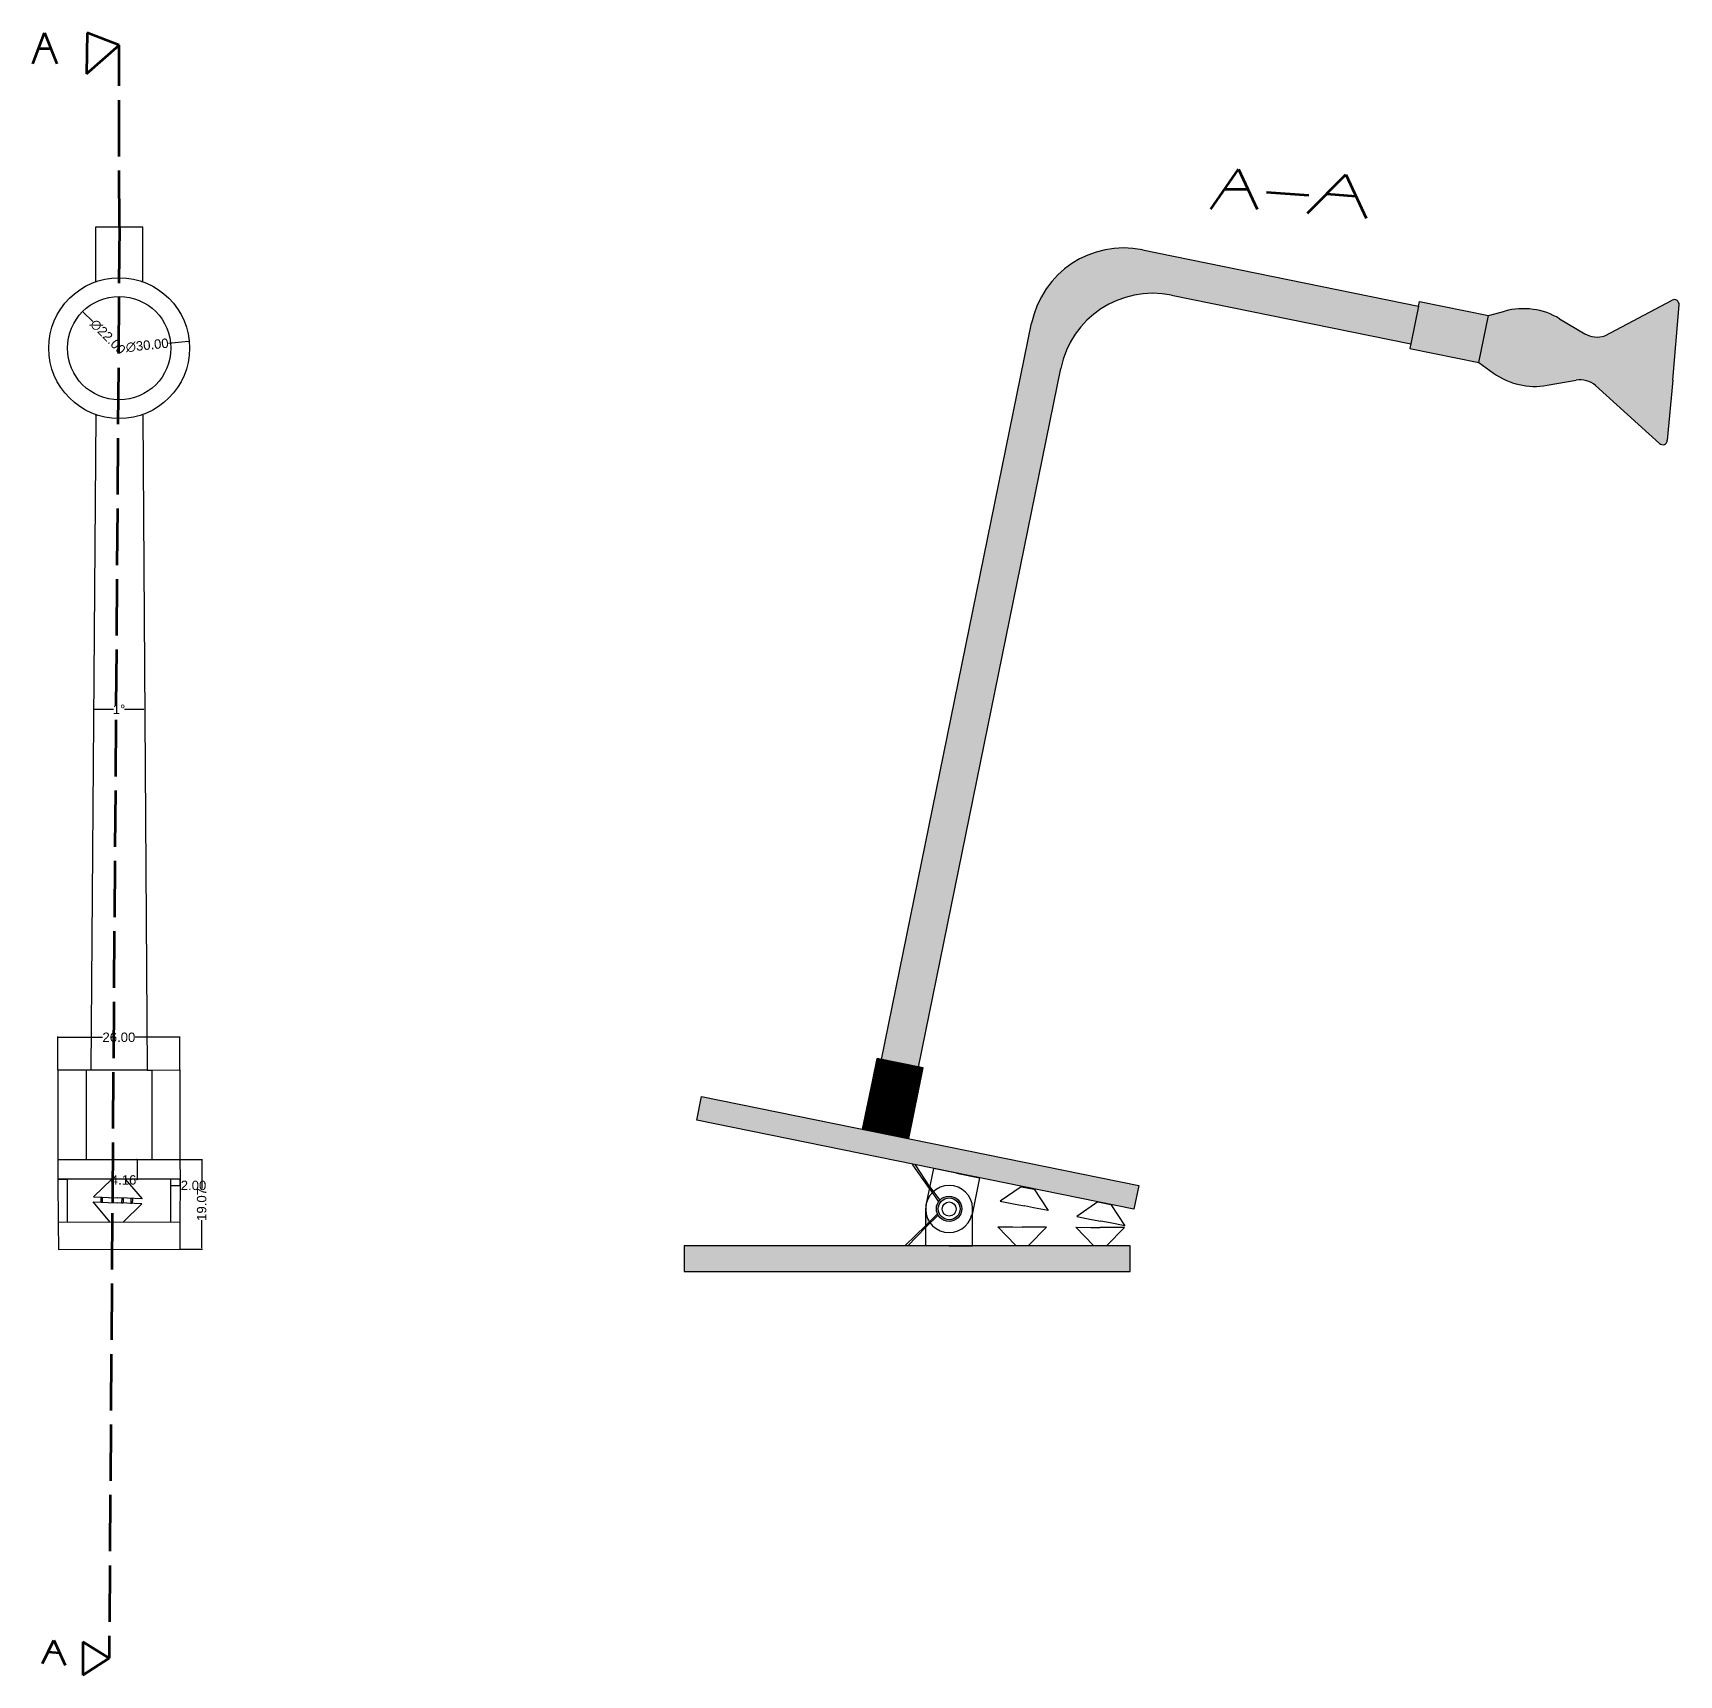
# Model space of a CAD drawing. Header units: inches. Extents: x 53 to 763, y -19 to 330.
# Drawn here: x 412.5 to 762.9, y -19.3 to 330.3 of the extents above; entities that cross this region are included whole.
import ezdxf

# ---------------------------------------------------------------- set-up
doc = ezdxf.new("R2010")
doc.units = ezdxf.units.IN
doc.header["$MEASUREMENT"] = 0
doc.linetypes.add('ACAD_ISO02W100', pattern=[15, 12, -3])
for name, color, linetype in [('capa1', 2, 'Continuous'), ('cositas de metal', 3, 'Continuous'), ('cotas', 6, 'Continuous'), ('ventosas', 1, 'Continuous')]:
    doc.layers.add(name, color=color, linetype=linetype)
doc.layers.add('corte', color=4, linetype='ACAD_ISO02W100', lineweight=53)
doc.styles.get("Standard").update_dxf_attribs({"font": 'Arial.ttf'})
doc.dimstyles.new('cotaas', dxfattribs={"dimtxt": 2, "dimasz": 0.18, "dimexe": 0.18, "dimexo": 0.0625, "dimgap": 0.09, "dimtad": 0, "dimtoh": 1, "dimzin": 0, "dimdsep": 46, "dimtxsty": 'Standard', "dimcen": 0.095, "dimadec": 0, "dimazin": 0, "dimtfac": 1, "dimtofl": 0, "dimtmove": 0, "dimatfit": 3, "dimfxl": 1, "dimtolj": 1, "dimtzin": 0, "dimarcsym": 0})

# ---------------------------------------------------------------- blocks, each defined once
blk = doc.blocks.new('*D35')
at = {"layer": 'cotas', "color": 0, "lineweight": -2, "transparency": 16777216}
blk.add_line((425.21, 268.83), (423.19, 270.86), dxfattribs=at)
at = {"layer": 'cotas', "color": 0, "transparency": 16777216}
blk.add_solid([(423.21, 270.88), (423.17, 270.84), (423.07, 270.99)], dxfattribs=at)
at = {"layer": 'Defpoints', "color": 0, "transparency": 16777216}
for p in [(423.07, 270.99), (438.58, 255.39)]:
    blk.add_point(p, dxfattribs=at)
at = {"layer": 'cotas', "color": 0, "transparency": 16777216, "insert": (428.42, 265.6), "char_height": 2, "attachment_point": 5, "rotation": 314.8586}
blk.add_mtext('\\A1;∅22.00', dxfattribs=at)
blk = doc.blocks.new('*D36')
at = {"layer": 'cotas', "color": 0, "lineweight": -2, "transparency": 16777216}
blk.add_line((441.31, 264.23), (445.57, 264.65), dxfattribs=at)
at = {"layer": 'cotas', "color": 0, "transparency": 16777216}
blk.add_solid([(445.57, 264.68), (445.58, 264.62), (445.75, 264.67)], dxfattribs=at)
at = {"layer": 'Defpoints', "color": 0, "transparency": 16777216}
for p in [(445.75, 264.67), (415.9, 261.71)]:
    blk.add_point(p, dxfattribs=at)
at = {"layer": 'cotas', "color": 0, "transparency": 16777216, "insert": (436.79, 263.78), "char_height": 2, "attachment_point": 5, "rotation": 5.6471}
blk.add_mtext('\\A1;∅30.00', dxfattribs=at)
blk = doc.blocks.new('*D37')
at = {"layer": 'cotas', "color": 0, "lineweight": -2, "transparency": 16777216}
for start, end in [(269.57272, 269.88098), (270.05902, 270.36728)]:
    blk.add_arc((431.2, 946.21), 759.92, start, end, dxfattribs=at)
at = {"layer": 'cotas', "color": 0, "transparency": 16777216}
for points in [[(425.53, 186.28), (425.53, 186.34), (425.35, 186.31)], [(436.07, 186.34), (436.07, 186.28), (436.25, 186.31)]]:
    blk.add_solid(points, dxfattribs=at)
at = {"layer": 'Defpoints', "color": 0, "transparency": 16777216}
for p in [(425.83, 248.94), (435.83, 248.94), (428.99, 186.29), (424.76, 109.47), (436.76, 109.48)]:
    blk.add_point(p, dxfattribs=at)
at = {"layer": 'cotas', "color": 0, "transparency": 16777216, "insert": (430.8, 186.29), "char_height": 2, "attachment_point": 5, "rotation": 359.97}
blk.add_mtext('\\A1;1°', dxfattribs=at)
blk = doc.blocks.new('*D38')
at = {"layer": 'cotas', "color": 0, "lineweight": -2, "transparency": 16777216}
for p, q in [((417.76, 109.54), (417.76, 116.63)), ((417.94, 116.45), (427.28, 116.45)), ((443.58, 116.45), (434.24, 116.45)), ((443.76, 109.54), (443.76, 116.63))]:
    blk.add_line(p, q, dxfattribs=at)
at = {"layer": 'cotas', "color": 0, "transparency": 16777216}
for points in [[(417.94, 116.48), (417.94, 116.42), (417.76, 116.45)], [(443.58, 116.48), (443.58, 116.42), (443.76, 116.45)]]:
    blk.add_solid(points, dxfattribs=at)
at = {"layer": 'Defpoints', "color": 0, "transparency": 16777216}
for p in [(443.76, 116.45), (417.76, 109.47), (443.76, 109.47)]:
    blk.add_point(p, dxfattribs=at)
at = {"layer": 'cotas', "color": 0, "transparency": 16777216, "insert": (430.76, 116.45), "char_height": 2, "attachment_point": 5}
blk.add_mtext('\\A1;26.00', dxfattribs=at)
blk = doc.blocks.new('*D39')
at = {"layer": 'cotas', "color": 0, "lineweight": -2, "transparency": 16777216}
for p, q in [((434.6, 90.41), (434.48, 90.41)), ((434.66, 90.23), (434.66, 86.43)), ((434.6, 86.25), (434.48, 86.25)), ((434.66, 86.07), (434.48, 86.07)), ((434.66, 86.25), (434.66, 86.07))]:
    blk.add_line(p, q, dxfattribs=at)
at = {"layer": 'cotas', "color": 0, "transparency": 16777216}
for points in [[(434.63, 90.23), (434.69, 90.23), (434.66, 90.41)], [(434.63, 86.43), (434.69, 86.43), (434.66, 86.25)]]:
    blk.add_solid(points, dxfattribs=at)
at = {"layer": 'Defpoints', "color": 0, "transparency": 16777216}
for p in [(434.66, 90.41), (434.66, 86.25), (434.66, 86.25)]:
    blk.add_point(p, dxfattribs=at)
at = {"layer": 'cotas', "color": 0, "transparency": 16777216, "insert": (431.76, 86.07), "char_height": 2, "attachment_point": 5}
blk.add_mtext('\\A1;4.16', dxfattribs=at)
blk = doc.blocks.new('*D40')
at = {"layer": 'cotas', "color": 0, "lineweight": -2, "transparency": 16777216}
for p, q in [((441.77, 86.19), (441.77, 84.73)), ((441.95, 84.91), (443.59, 84.91)), ((443.77, 86.19), (443.77, 84.73)), ((443.77, 84.91), (443.95, 84.91))]:
    blk.add_line(p, q, dxfattribs=at)
at = {"layer": 'cotas', "color": 0, "transparency": 16777216}
for points in [[(441.95, 84.94), (441.95, 84.88), (441.77, 84.91)], [(443.59, 84.94), (443.59, 84.88), (443.77, 84.91)]]:
    blk.add_solid(points, dxfattribs=at)
at = {"layer": 'Defpoints', "color": 0, "transparency": 16777216}
for p in [(441.77, 86.25), (443.77, 86.25), (443.77, 84.91)]:
    blk.add_point(p, dxfattribs=at)
at = {"layer": 'cotas', "color": 0, "transparency": 16777216, "insert": (446.65, 84.91), "char_height": 2, "attachment_point": 5}
blk.add_mtext('\\A1;2.00', dxfattribs=at)
blk = doc.blocks.new('*D41')
at = {"layer": 'cotas', "color": 0, "lineweight": -2, "transparency": 16777216}
for p, q in [((443.82, 90.41), (448.57, 90.41)), ((448.39, 90.23), (448.39, 84.24)), ((448.39, 71.52), (448.39, 77.5)), ((443.82, 71.34), (448.57, 71.34))]:
    blk.add_line(p, q, dxfattribs=at)
at = {"layer": 'cotas', "color": 0, "transparency": 16777216}
for points in [[(448.36, 90.23), (448.42, 90.23), (448.39, 90.41)], [(448.36, 71.52), (448.42, 71.52), (448.39, 71.34)]]:
    blk.add_solid(points, dxfattribs=at)
at = {"layer": 'Defpoints', "color": 0, "transparency": 16777216}
for p in [(443.76, 90.41), (443.76, 71.34), (448.39, 71.34)]:
    blk.add_point(p, dxfattribs=at)
at = {"layer": 'cotas', "color": 0, "transparency": 16777216, "insert": (448.39, 80.87), "char_height": 2, "attachment_point": 5, "rotation": 90}
blk.add_mtext('\\A1;19.07', dxfattribs=at)

msp = doc.modelspace()

# ---------------------------------------------------------------- hatches: boundary and pattern name
at = {"layer": 'capa1'}
h = msp.add_hatch(dxfattribs=at)
h.set_pattern_fill('ANSI35', color=256, angle=45)
h.paths.add_polyline_path([(762.944, 272.482, 0.5783415), (761.479, 273.409), (747.128, 265.846, -0.2260918), (742.846, 266.256), (737.512, 269.456, 0.204339), (725.854, 271.066), (722.378, 270.119), (720.341, 260.118), (723.455, 257.876, 0.2023667), (734.826, 255.277), (741.018, 256.369, -0.2260918), (745.164, 255.221), (758.765, 242.885, 0.6345614), (760.435, 243.581), (761.638, 256.368)])
h.paths.add_polyline_path([(722.378, 270.119), (707.679, 273.113), (707.48, 272.133), (705.841, 264.089), (705.642, 263.109), (720.34, 260.115)])
h.paths.add_polyline_path([(648.687, 284.108, 0.4142136), (625.098, 268.502), (593.165, 111.721), (600.998, 110.125), (631.293, 258.862, -0.4142136), (654.882, 274.468), (705.841, 264.089), (707.48, 272.133)])
h.paths.add_polyline_path([(601.984, 109.925), (592.185, 111.92), (591.187, 107.021), (589.12, 96.871), (598.918, 94.875)])
h.paths.add_polyline_path([(554.824, 103.856), (553.795, 98.804), (646.884, 79.844), (647.913, 84.896)])
h.paths.add_polyline_path([(646.101, 72.081), (551.101, 72.081), (551.101, 66.566), (646.101, 66.566)])
h = msp.add_hatch(dxfattribs=at)
h.set_pattern_fill('ANSI35', color=256, angle=45)
h.paths.add_polyline_path([(762.944, 272.482, 0.5783415), (761.479, 273.409), (747.128, 265.846, -0.2260918), (742.846, 266.256), (737.512, 269.456, 0.204339), (725.854, 271.066), (722.378, 270.119), (720.341, 260.118), (723.455, 257.876, 0.2023667), (734.826, 255.277), (741.018, 256.369, -0.2260918), (745.164, 255.221), (758.765, 242.885, 0.6345614), (760.435, 243.581), (761.638, 256.368)])
h.paths.add_polyline_path([(722.378, 270.119), (707.679, 273.113), (707.48, 272.133), (705.841, 264.089), (705.642, 263.109), (720.34, 260.115)])
h.paths.add_polyline_path([(707.48, 272.133), (648.687, 284.108, 0.4142136), (625.098, 268.502), (593.165, 111.721), (600.998, 110.125), (631.293, 258.862, -0.4142136), (654.882, 274.468), (705.841, 264.089)])
h.paths.add_polyline_path([(601.984, 109.925), (592.185, 111.92), (591.187, 107.021), (589.12, 96.871), (598.918, 94.875)])
h.paths.add_polyline_path([(554.824, 103.856), (553.795, 98.804), (646.884, 79.844), (647.913, 84.896)], flags=17)
h.paths.add_polyline_path([(646.101, 72.081), (551.101, 72.081), (551.101, 66.566), (646.101, 66.566)])
h.paths.add_polyline_path([(602.538, 79.697, -0.0191759), (602.538, 80.081), (602.538, 79.697, 0.13372), (603.326, 77.188), (605.037, 78.876, -0.1020725), (604.817, 79.943, -1), (610.212, 79.943, -0.7650225), (605.186, 78.581), (602.538, 76.007)])
h.paths.add_polyline_path([(609.873, 79.915, -1), (605.224, 79.915, -1)], flags=16)
h.paths.add_polyline_path([(606.038, 79.889, -1), (609.038, 79.889, -1)], flags=0)
h.paths.add_polyline_path([(554.824, 103.856), (553.795, 98.804), (599.752, 89.443), (646.884, 79.844), (647.913, 84.896)], flags=17)
h = msp.add_hatch(dxfattribs=at)
h.set_pattern_fill('ANSI35', color=256, scale=12, angle=45)
h.paths.add_polyline_path([(554.824, 103.856), (553.795, 98.804), (646.884, 79.844), (647.913, 84.896)])
h.paths.add_polyline_path([(601.984, 109.925), (592.185, 111.92), (591.187, 107.021), (589.12, 96.871), (598.918, 94.875)])
h.paths.add_polyline_path([(631.293, 258.862, -0.4142136), (654.882, 274.468), (705.841, 264.089), (707.48, 272.133), (648.687, 284.108, 0.4142136), (625.098, 268.502), (593.165, 111.721), (600.998, 110.125)])
h.paths.add_polyline_path([(762.944, 272.482, 0.5783415), (761.479, 273.409), (747.128, 265.846, -0.2260918), (742.846, 266.256), (737.512, 269.456, 0.204339), (725.854, 271.066), (722.378, 270.119), (720.341, 260.118), (723.455, 257.876, 0.2023667), (734.826, 255.277), (741.018, 256.369, -0.2260918), (745.164, 255.221), (758.765, 242.885, 0.6345614), (760.435, 243.581), (761.638, 256.368)])
h.paths.add_polyline_path([(722.378, 270.119), (707.679, 273.113), (707.48, 272.133), (705.841, 264.089), (705.642, 263.109), (720.34, 260.115)])
h.paths.add_polyline_path([(646.101, 72.081), (551.101, 72.081), (551.101, 66.566), (646.101, 66.566)])
h = msp.add_hatch(dxfattribs=at)
h.set_pattern_fill('ANSI35', color=256)
h.paths.add_polyline_path([(592.185, 111.92), (601.984, 109.925), (598.918, 94.875), (589.12, 96.871), (591.187, 107.021)])

# ---------------------------------------------------------------- linework, layer by layer
for p, q in [((425.853, 277.343), (425.861, 289.017)), ((425.861, 289.017), (435.86, 289.011)), ((435.853, 277.322), (435.86, 289.011)), ((648.687, 284.108), (707.48, 272.133)), ((648.687, 284.108), (707.48, 272.133)), ((654.882, 274.468), (705.841, 264.089)), ((747.128, 265.846), (761.479, 273.409)), ((707.48, 272.133), (705.841, 264.089)), ((707.48, 272.133), (707.679, 273.113)), ((707.679, 273.113), (722.378, 270.119)), ((720.34, 260.115), (722.378, 270.119)), ((722.378, 270.119), (725.854, 271.066)), ((761.638, 256.368), (762.938, 272.404)), ((593.165, 111.721), (625.098, 268.502)), ((737.512, 269.456), (742.846, 266.256)), ((705.841, 264.089), (705.642, 263.109)), ((705.642, 263.109), (720.34, 260.115)), ((720.341, 260.118), (723.455, 257.876)), ((600.998, 110.125), (631.293, 258.862)), ((734.826, 255.277), (741.018, 256.369)), ((761.638, 256.368), (760.435, 243.581)), ((745.164, 255.221), (758.765, 242.885)), ((425.835, 248.942), (424.761, 109.474)), ((425.835, 248.942), (425.835, 249.044)), ((425.835, 248.993), (425.835, 249.044)), ((435.835, 248.942), (435.834, 249.052)), ((435.835, 248.942), (435.835, 249.052)), ((435.835, 248.942), (436.762, 109.477)), ((424.761, 109.474), (417.761, 109.474)), ((417.761, 109.474), (417.761, 90.406)), ((423.761, 109.474), (423.761, 90.406)), ((436.762, 109.477), (424.761, 109.477)), ((424.761, 109.474), (424.761, 109.474)), ((436.762, 109.477), (443.761, 109.518)), ((436.762, 109.477), (437.761, 109.483)), ((436.762, 109.477), (436.762, 109.477)), ((437.761, 109.483), (437.761, 90.406)), ((443.761, 109.518), (443.761, 90.406)), ((591.187, 107.021), (592.185, 111.92)), ((592.185, 111.92), (601.984, 109.925)), ((592.185, 111.92), (593.165, 111.721)), ((598.918, 94.875), (601.984, 109.925)), ((601.984, 109.925), (601.004, 110.124)), ((589.12, 96.871), (591.187, 107.021)), ((598.918, 94.875), (589.12, 96.871)), ((417.761, 90.406), (443.761, 90.406)), ((417.761, 90.406), (417.761, 86.169)), ((443.761, 90.406), (443.774, 86.249)), ((604.197, 88.538), (602.601, 80.699)), ((609.097, 87.54), (604.197, 88.538)), ((443.774, 86.249), (417.761, 86.249)), ((417.761, 86.249), (419.761, 86.248)), ((417.761, 86.169), (417.863, 76.982)), ((419.761, 86.248), (419.757, 77.061)), ((443.774, 86.249), (441.774, 86.25)), ((441.774, 86.25), (441.774, 77.051)), ((443.774, 86.249), (443.77, 77.05)), ((609.097, 87.54), (613.996, 86.542)), ((613.996, 86.542), (612.4, 78.703)), ((602.538, 72.081), (602.538, 80.081)), ((612.538, 72.081), (612.538, 80.081)), ((417.863, 76.982), (417.895, 71.257)), ((443.823, 77.05), (417.902, 77.062)), ((443.82, 71.336), (443.823, 77.05)), ((417.895, 71.257), (443.82, 71.336)), ((607.538, 72.081), (602.538, 72.081)), ((607.538, 72.081), (612.538, 72.081))]:
    msp.add_line(p, q, dxfattribs=at)
for points in [[(592.185, 111.92), (591.187, 107.021), (589.12, 96.871), (598.918, 94.875), (601.984, 109.925)], [(554.824, 103.856), (647.913, 84.896), (646.884, 79.844), (553.795, 98.804)], [(551.101, 66.566), (646.101, 66.566), (646.101, 72.081), (551.101, 72.081)]]:
    msp.add_lwpolyline(points, close=True, dxfattribs=at)
for radius in [15, 11]:
    msp.add_circle((430.824, 263.19), radius, dxfattribs=at)
for centre, radius, start, end in [((644.695, 264.51), 20, 78.48758, 168.48758), ((650.89, 254.87), 20, 78.48758, 168.48758), ((761.945, 272.524), 1, 353.10979, 117.78985), ((729.796, 256.593), 15, 59.04075, 105.23585), ((745.418, 270.544), 5, 239.04075, 290.0004), ((732.22, 270.049), 15, 234.24467, 280.00571), ((741.886, 251.445), 5, 49.04606, 100.00571), ((759.436, 243.626), 1, 227.79264, 357.38318), ((607.538, 79.889), 5.004, 2.19712, 177.80288), ((607.538, 79.889), 5.004, 170.6847, 346.29046)]:
    msp.add_arc(centre, radius, start, end, dxfattribs=at)
at = {"layer": 'corte'}
for p, q in [((412.459, 323.711), (414.922, 330.308)), ((414.922, 330.308), (417.562, 323.711)), ((423.984, 330.308), (423.896, 321.6)), ((430.818, 327.734), (423.984, 330.308)), ((413.691, 327.01), (416.242, 327.01)), ((423.896, 321.6), (430.818, 327.734)), ((430.861, 289.014), (430.818, 327.734)), ((663.256, 292.801), (669.128, 301.307)), ((669.128, 301.307), (673.082, 292.801)), ((683.866, 291.962), (691.965, 300.186)), ((691.965, 300.186), (696.318, 290.86)), ((666.192, 297.054), (671.105, 297.054)), ((675.119, 296.395), (684.106, 295.796)), ((687.916, 296.074), (694.142, 295.523)), ((430.861, 289.014), (428.688, -15.718)), ((414.518, -16.9), (416.878, -11.927)), ((416.878, -11.927), (419.323, -17.237)), ((428.688, -15.718), (423.116, -12.265)), ((423.116, -12.265), (423.116, -19.344)), ((415.698, -14.414), (418.101, -14.582)), ((423.116, -19.344), (428.688, -15.718))]:
    msp.add_line(p, q, dxfattribs=at)
at = {"layer": 'cositas de metal'}
for p, q in [((599.834, 89.324), (599.752, 89.443)), ((603.319, 84.226), (599.834, 89.324)), ((603.399, 84.618), (600.339, 89.324)), ((603.319, 84.226), (605.247, 81.406)), ((603.399, 84.618), (605.528, 81.769)), ((426.934, 82.429), (426.883, 81.344)), ((427.191, 81.332), (426.883, 81.344)), ((426.934, 82.429), (427.234, 82.415)), ((427.234, 82.415), (427.191, 81.332)), ((429.277, 82.335), (429.226, 81.25)), ((429.533, 81.238), (429.226, 81.25)), ((429.277, 82.335), (429.576, 82.321)), ((429.576, 82.321), (429.533, 81.238)), ((431.386, 82.25), (431.335, 81.165)), ((431.643, 81.153), (431.335, 81.165)), ((431.386, 82.25), (431.686, 82.236)), ((431.686, 82.236), (431.643, 81.153)), ((433.326, 82.171), (433.275, 81.087)), ((433.583, 81.075), (433.275, 81.087)), ((433.326, 82.171), (433.626, 82.157)), ((433.626, 82.157), (433.583, 81.075)), ((602.538, 76.412), (605.037, 78.876)), ((602.538, 76.007), (605.186, 78.581)), ((602.538, 76.412), (598.17, 72.104)), ((602.538, 76.007), (598.738, 72.081)), ((598.17, 72.104), (598.147, 72.081))]:
    msp.add_line(p, q, dxfattribs=at)
for centre, radius in [((607.514, 79.943), 2.698), ((607.549, 79.915), 2.325), ((607.538, 79.889), 1.5)]:
    msp.add_circle(centre, radius, dxfattribs=at)
at = {"layer": 'ventosas'}
for p, q in [((429.285, 86.219), (425.326, 82.495)), ((432.083, 86.249), (435.726, 82.073)), ((622.903, 84.628), (618.425, 81.549)), ((622.903, 84.628), (625.651, 84.091)), ((428.92, 77.057), (425.275, 81.409)), ((425.275, 81.409), (428.492, 81.28)), ((425.326, 82.495), (428.542, 82.363)), ((428.492, 81.28), (430.49, 81.2)), ((428.542, 82.363), (430.541, 82.282)), ((432.488, 81.119), (430.49, 81.2)), ((432.539, 82.201), (430.541, 82.282)), ((431.707, 77.056), (435.676, 80.989)), ((435.676, 80.989), (432.488, 81.119)), ((435.726, 82.073), (432.539, 82.201)), ((618.425, 81.549), (621.583, 80.93)), ((621.583, 80.93), (623.546, 80.547)), ((625.651, 84.091), (628.64, 79.552)), ((639.183, 81.39), (634.705, 78.31)), ((639.183, 81.39), (641.932, 80.852)), ((641.932, 80.852), (644.921, 76.313)), ((625.509, 80.163), (623.546, 80.547)), ((628.64, 79.552), (625.509, 80.163)), ((634.705, 78.31), (637.864, 77.692)), ((637.864, 77.692), (639.827, 77.308)), ((641.79, 76.924), (639.827, 77.308)), ((621.648, 72.179), (617.874, 76.09)), ((617.874, 76.09), (621.093, 76.065)), ((621.093, 76.065), (623.093, 76.05)), ((625.093, 76.034), (623.093, 76.05)), ((624.448, 72.157), (628.283, 76.008)), ((628.283, 76.008), (625.093, 76.034)), ((638.247, 72.103), (634.474, 76.014)), ((634.474, 76.014), (637.693, 75.99)), ((637.693, 75.99), (639.693, 75.974)), ((641.692, 75.958), (639.693, 75.974)), ((641.048, 72.081), (644.882, 75.932)), ((644.882, 75.932), (641.692, 75.958)), ((644.921, 76.313), (641.79, 76.924)), ((621.648, 72.179), (624.448, 72.157)), ((638.247, 72.103), (641.07, 72.103))]:
    msp.add_line(p, q, dxfattribs=at)

# ---------------------------------------------------------------- dimensions: what is measured, and where the dimension line sits
at = {"layer": 'cotas'}
for p1, p2, picture, middle in [((438.583, 255.393), (423.065, 270.988), '*D35', (428.422, 265.604)), ((415.897, 261.714), (445.751, 264.666), '*D36', (436.785, 263.78))]:
    dim = msp.add_diameter_dim_2p(p1=p1, p2=p2, dimstyle='cotaas', dxfattribs=at)
    dim.commit()
    dim.dimension.update_dxf_attribs({"geometry": picture, "text_midpoint": middle, "dimtype": 163})
dim = msp.add_angular_dim_2l(base=(428.985, 186.293), line1=((425.835, 248.942), (424.761, 109.474)), line2=((435.835, 248.942), (436.762, 109.477)), dimstyle='cotaas', dxfattribs=at)
dim.commit()
dim.dimension.update_dxf_attribs({"geometry": '*D37', "text_midpoint": (430.802, 186.29)})
dim = msp.add_linear_dim(base=(443.761, 116.452), p1=(417.761, 109.474), p2=(443.761, 109.474), dimstyle='cotaas', dxfattribs=at)
dim.commit()
dim.dimension.update_dxf_attribs({"geometry": '*D38', "text_midpoint": (430.761, 116.452)})
for base, p1, p2, picture, middle in [((434.664, 86.249), (434.664, 90.406), (434.664, 86.249), '*D39', (431.757, 86.069)), ((448.387, 71.336), (443.761, 90.406), (443.761, 71.336), '*D41', (448.387, 80.871))]:
    dim = msp.add_linear_dim(base=base, p1=p1, p2=p2, angle=90, dimstyle='cotaas', dxfattribs=at)
    dim.commit()
    dim.dimension.update_dxf_attribs({"geometry": picture, "text_midpoint": middle})
dim = msp.add_aligned_dim(p1=(441.774, 86.25), p2=(443.774, 86.249), distance=-1.336, dimstyle='cotaas', dxfattribs=at)
dim.commit()
dim.dimension.update_dxf_attribs({"geometry": '*D40', "text_midpoint": (446.655, 84.912)})

doc.saveas('drawing.dxf')
